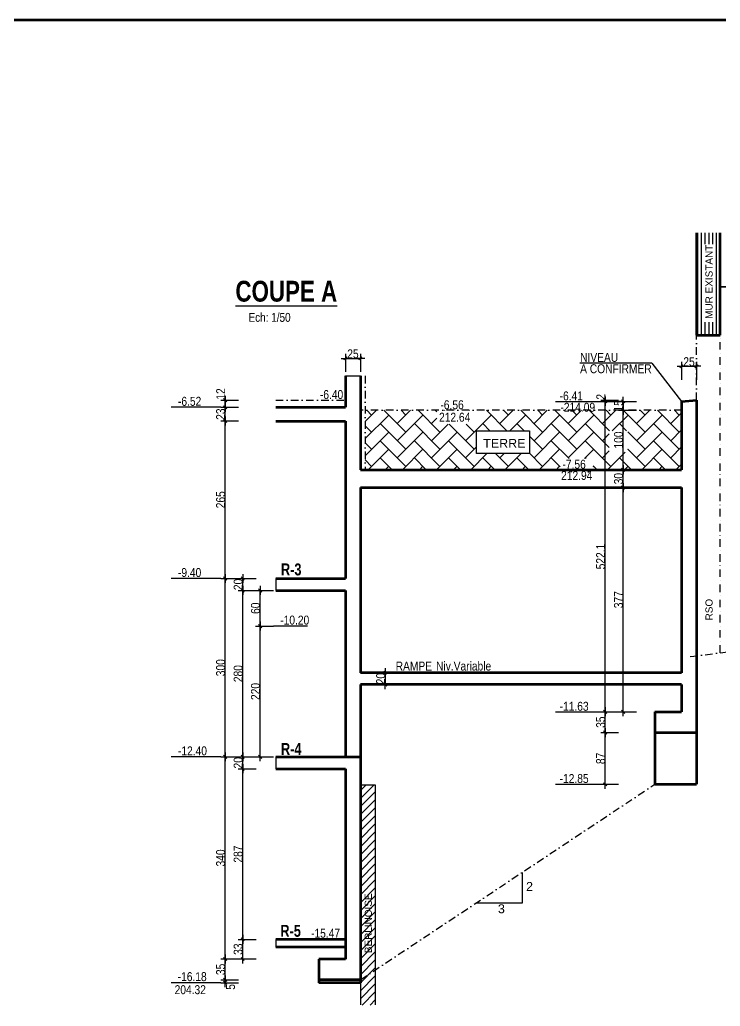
# Model space of a CAD drawing. Header units: millimetres. Extents: x -26249 to 60250, y -21218 to 23336.
# Drawn here: x 22343 to 23521, y 1460 to 3119 of the extents above; entities that cross this region are included whole.
import ezdxf
from ezdxf.enums import TextEntityAlignment as Align

# ---------------------------------------------------------------- set-up
doc = ezdxf.new("R2010")
doc.units = ezdxf.units.MM
doc.linetypes.add('TIRETPTX2', pattern=[50.8, 25.4, -12.7, 0, -12.7])
for name, color, linetype in [('01_cote_gen', 4, 'Continuous'), ('01_linteaux', 2, 'Continuous'), ('01_poch_murs', 253, 'Continuous'), ('01_texte', 230, 'Continuous'), ('AA_COTES', 2, 'Continuous')]:
    doc.layers.add(name, color=color, linetype=linetype)
doc.layers.add('01_murs_coup', color=5, linetype='Continuous', lineweight=60)
doc.styles.add('ARIAL NA', font='ARIALN.TTF')
doc.styles.add('impact', font='impact.ttf')
doc.styles.add('MATTE_TXT', font='arial.ttf')
doc.styles.add('STYLE2', font='ARIALN.TTF')
doc.dimstyles.new('JB50', dxfattribs={"dimscale": 0.1, "dimtxt": 150, "dimasz": 15, "dimexe": 0.1, "dimexo": 0.1, "dimgap": 0.09, "dimtad": 1, "dimdec": 1, "dimdsep": 46, "dimtxsty": 'STYLE2', "dimblk1": 'BOND_G', "dimblk2": 'BOND_D', "dimsah": 1, "dimcen": 1.5, "dimdle": 0.01, "dimse1": 1, "dimse2": 1, "dimclrd": 4, "dimclre": 2, "dimclrt": 6, "dimazin": 2, "dimtfac": 2.333333, "dimtdec": 1, "dimtix": 1, "dimtmove": 2, "dimatfit": 3, "dimldrblk": 'BOND_G', "dimfxl": 1, "dimtolj": 1, "dimtzin": 0, "dimarcsym": 0})

# ---------------------------------------------------------------- blocks, each defined once
blk = doc.blocks.new('BOND_G')
at = {"layer": 'AA_COTES', "color": 0}
for p, q in [((0, -5), (0, 15)), ((5, 0), (-5, 0)), ((1.8, 1.8), (-1.8, -1.8))]:
    blk.add_line(p, q, dxfattribs=at)
blk = doc.blocks.new('BOND_D')
at = {"layer": 'AA_COTES', "color": 0}
for p, q in [((5, 0), (-5, 0)), ((-1.8, -1.8), (1.8, 1.8)), ((0, 5), (0, -15))]:
    blk.add_line(p, q, dxfattribs=at)
blk = doc.blocks.new('*D1846')
at = {"layer": '01_cote_gen', "color": 4, "lineweight": -2, "transparency": 16777216}
blk.add_line((23457.4, 2536.2), (23479.4, 2536.2), dxfattribs=at)
at = {"layer": 'Defpoints', "color": 0, "transparency": 16777216}
for p in [(23455.9, 2541.2), (23480.9, 2543.2), (23480.9, 2536.2)]:
    blk.add_point(p, dxfattribs=at)
at = {"layer": '01_cote_gen', "color": 4, "lineweight": -2, "transparency": 16777216, "xscale": 1.5, "yscale": 1.5, "zscale": 1.5, "rotation": 180}
blk.add_blockref('BOND_G', (23455.9, 2536.2), dxfattribs=at)
at = {"layer": '01_cote_gen', "color": 4, "lineweight": -2, "transparency": 16777216, "xscale": 1.5, "yscale": 1.5, "zscale": 1.5}
blk.add_blockref('BOND_D', (23480.9, 2536.2), dxfattribs=at)
at = {"layer": '01_cote_gen', "color": 6, "transparency": 16777216, "insert": (23468.4, 2543.8), "char_height": 15, "attachment_point": 5, "style": 'STYLE2'}
blk.add_mtext('\\A1;25', dxfattribs=at)
blk = doc.blocks.new('*D1854')
at = {"layer": '01_cote_gen', "color": 4, "lineweight": -2, "transparency": 16777216}
blk.add_line((23357.6, 1956.6), (23357.6, 2330.7), dxfattribs=at)
at = {"layer": 'Defpoints', "color": 0, "transparency": 16777216}
for p in [(23357.6, 2332.2), (23455.9, 2332.2), (23455.9, 1955.1)]:
    blk.add_point(p, dxfattribs=at)
at = {"layer": '01_cote_gen', "color": 4, "lineweight": -2, "transparency": 16777216, "xscale": 1.5, "yscale": 1.5, "zscale": 1.5}
for name, p, rotation in [('BOND_D', (23357.6, 2332.2), 90), ('BOND_G', (23357.6, 1955.1), 270)]:
    blk.add_blockref(name, p, dxfattribs=dict(at, rotation=rotation))
at = {"layer": '01_cote_gen', "color": 6, "transparency": 16777216, "insert": (23349.9, 2143.6), "char_height": 15, "attachment_point": 5, "rotation": 90, "style": 'STYLE2'}
blk.add_mtext('\\A1;377', dxfattribs=at)
blk = doc.blocks.new('*D1855')
at = {"layer": '01_cote_gen', "color": 4, "lineweight": -2, "transparency": 16777216}
blk.add_line((22747.3, 2100.7), (22747.3, 2157.7), dxfattribs=at)
at = {"layer": 'Defpoints', "color": 0, "transparency": 16777216}
for p in [(22747.3, 2159.2), (22780.6, 2159.2), (22769.8, 2099.2)]:
    blk.add_point(p, dxfattribs=at)
at = {"layer": '01_cote_gen', "color": 4, "lineweight": -2, "transparency": 16777216, "xscale": 1.5, "yscale": 1.5, "zscale": 1.5}
for name, p, rotation in [('BOND_D', (22747.3, 2159.2), 90), ('BOND_G', (22747.3, 2099.2), 270)]:
    blk.add_blockref(name, p, dxfattribs=dict(at, rotation=rotation))
at = {"layer": '01_cote_gen', "color": 6, "transparency": 16777216, "insert": (22739.6, 2129.2), "char_height": 15, "attachment_point": 5, "rotation": 90, "style": 'STYLE2'}
blk.add_mtext('\\A1;60', dxfattribs=at)
blk = doc.blocks.new('*D1847')
at = {"layer": '01_cote_gen', "color": 4, "lineweight": -2, "transparency": 16777216}
blk.add_line((23327.6, 1921.6), (23327.6, 1953.6), dxfattribs=at)
at = {"layer": 'Defpoints', "color": 0, "transparency": 16777216}
for p in [(23327.6, 1955.1), (23380.9, 1955.1), (23380.9, 1920.1)]:
    blk.add_point(p, dxfattribs=at)
at = {"layer": '01_cote_gen', "color": 4, "lineweight": -2, "transparency": 16777216, "xscale": 1.5, "yscale": 1.5, "zscale": 1.5}
for name, p, rotation in [('BOND_D', (23327.6, 1955.1), 90), ('BOND_G', (23327.6, 1920.1), 270)]:
    blk.add_blockref(name, p, dxfattribs=dict(at, rotation=rotation))
at = {"layer": '01_cote_gen', "color": 6, "transparency": 16777216, "insert": (23319.9, 1937.6), "char_height": 15, "attachment_point": 5, "rotation": 90, "style": 'STYLE2'}
blk.add_mtext('\\A1;35', dxfattribs=at)
blk = doc.blocks.new('*D1848')
at = {"layer": '01_cote_gen', "color": 4, "lineweight": -2, "transparency": 16777216}
blk.add_line((22718.1, 1540.7), (22718.1, 1570.7), dxfattribs=at)
at = {"layer": 'Defpoints', "color": 0, "transparency": 16777216}
for p in [(22718.1, 1572.2), (22875.4, 1572.2), (22875.4, 1539.2)]:
    blk.add_point(p, dxfattribs=at)
at = {"layer": '01_cote_gen', "color": 4, "lineweight": -2, "transparency": 16777216, "xscale": 1.5, "yscale": 1.5, "zscale": 1.5}
for name, p, rotation in [('BOND_D', (22718.1, 1572.2), 90), ('BOND_G', (22718.1, 1539.2), 270)]:
    blk.add_blockref(name, p, dxfattribs=dict(at, rotation=rotation))
at = {"layer": '01_cote_gen', "color": 6, "transparency": 16777216, "insert": (22710.5, 1555.7), "char_height": 15, "attachment_point": 5, "rotation": 90, "style": 'STYLE2'}
blk.add_mtext('\\A1;33', dxfattribs=at)
blk = doc.blocks.new('*D1856')
at = {"layer": '01_cote_gen', "color": 4, "lineweight": -2, "transparency": 16777216}
blk.add_line((22688.7, 1500.7), (22688.7, 1502.7), dxfattribs=at)
at = {"layer": 'Defpoints', "color": 0, "transparency": 16777216}
for p in [(22688.7, 1504.2), (22845.9, 1504.2), (22845.9, 1499.2)]:
    blk.add_point(p, dxfattribs=at)
at = {"layer": '01_cote_gen', "color": 4, "lineweight": -2, "transparency": 16777216, "xscale": 1.5, "yscale": 1.5, "zscale": 1.5}
for name, p, rotation in [('BOND_D', (22688.7, 1504.2), 90), ('BOND_G', (22688.7, 1499.2), 270)]:
    blk.add_blockref(name, p, dxfattribs=dict(at, rotation=rotation))
at = {"layer": '01_cote_gen', "color": 6, "transparency": 16777216, "insert": (22697.7, 1492.2), "char_height": 15, "attachment_point": 5, "rotation": 90, "style": 'STYLE2'}
blk.add_mtext('\\A1;5', dxfattribs=at)
blk = doc.blocks.new('*D1857')
at = {"layer": '01_cote_gen', "color": 4, "lineweight": -2, "transparency": 16777216}
blk.add_line((22688.7, 1880.7), (22688.7, 2177.7), dxfattribs=at)
at = {"layer": 'Defpoints', "color": 0, "transparency": 16777216}
for p in [(22688.7, 2179.2), (22846.8, 2179.2), (22773.5, 1879.2)]:
    blk.add_point(p, dxfattribs=at)
at = {"layer": '01_cote_gen', "color": 4, "lineweight": -2, "transparency": 16777216, "xscale": 1.5, "yscale": 1.5, "zscale": 1.5}
for name, p, rotation in [('BOND_D', (22688.7, 2179.2), 90), ('BOND_G', (22688.7, 1879.2), 270)]:
    blk.add_blockref(name, p, dxfattribs=dict(at, rotation=rotation))
at = {"layer": '01_cote_gen', "color": 6, "transparency": 16777216, "insert": (22681, 2029.2), "char_height": 15, "attachment_point": 5, "rotation": 90, "style": 'STYLE2'}
blk.add_mtext('\\A1;300', dxfattribs=at)
blk = doc.blocks.new('*D1858')
at = {"layer": '01_cote_gen', "color": 4, "lineweight": -2, "transparency": 16777216}
blk.add_line((22718.1, 1573.7), (22718.1, 1857.7), dxfattribs=at)
at = {"layer": 'Defpoints', "color": 0, "transparency": 16777216}
for p in [(22718.1, 1859.2), (22773.5, 1859.2), (22740.6, 1572.2)]:
    blk.add_point(p, dxfattribs=at)
at = {"layer": '01_cote_gen', "color": 4, "lineweight": -2, "transparency": 16777216, "xscale": 1.5, "yscale": 1.5, "zscale": 1.5}
for name, p, rotation in [('BOND_D', (22718.1, 1859.2), 90), ('BOND_G', (22718.1, 1572.2), 270)]:
    blk.add_blockref(name, p, dxfattribs=dict(at, rotation=rotation))
at = {"layer": '01_cote_gen', "color": 6, "transparency": 16777216, "insert": (22710.5, 1715.7), "char_height": 15, "attachment_point": 5, "rotation": 90, "style": 'STYLE2'}
blk.add_mtext('\\A1;287', dxfattribs=at)
blk = doc.blocks.new('*D1859')
at = {"layer": '01_cote_gen', "color": 4, "lineweight": -2, "transparency": 16777216}
blk.add_line((22718.1, 1880.7), (22718.1, 2157.7), dxfattribs=at)
at = {"layer": 'Defpoints', "color": 0, "transparency": 16777216}
for p in [(22718.1, 2159.2), (22773.5, 2159.2), (22773.5, 1879.2)]:
    blk.add_point(p, dxfattribs=at)
at = {"layer": '01_cote_gen', "color": 4, "lineweight": -2, "transparency": 16777216, "xscale": 1.5, "yscale": 1.5, "zscale": 1.5}
for name, p, rotation in [('BOND_D', (22718.1, 2159.2), 90), ('BOND_G', (22718.1, 1879.2), 270)]:
    blk.add_blockref(name, p, dxfattribs=dict(at, rotation=rotation))
at = {"layer": '01_cote_gen', "color": 6, "transparency": 16777216, "insert": (22710.5, 2019.2), "char_height": 15, "attachment_point": 5, "rotation": 90, "style": 'STYLE2'}
blk.add_mtext('\\A1;280', dxfattribs=at)
blk = doc.blocks.new('*D1849')
at = {"layer": '01_cote_gen', "color": 4, "lineweight": -2, "transparency": 16777216}
blk.add_line((22718.1, 1860.7), (22718.1, 1877.7), dxfattribs=at)
at = {"layer": 'Defpoints', "color": 0, "transparency": 16777216}
for p in [(22711.2, 1879.2), (22718.1, 1879.2), (22740.6, 1859.2)]:
    blk.add_point(p, dxfattribs=at)
at = {"layer": '01_cote_gen', "color": 4, "lineweight": -2, "transparency": 16777216, "xscale": 1.5, "yscale": 1.5, "zscale": 1.5}
for name, p, rotation in [('BOND_D', (22718.1, 1879.2), 90), ('BOND_G', (22718.1, 1859.2), 270)]:
    blk.add_blockref(name, p, dxfattribs=dict(at, rotation=rotation))
at = {"layer": '01_cote_gen', "color": 6, "transparency": 16777216, "insert": (22710.5, 1869.2), "char_height": 15, "attachment_point": 5, "rotation": 90, "style": 'STYLE2'}
blk.add_mtext('\\A1;20', dxfattribs=at)
blk = doc.blocks.new('*D1860')
at = {"layer": '01_cote_gen', "color": 4, "lineweight": -2, "transparency": 16777216}
blk.add_line((22892.4, 2549.5), (22914.4, 2549.5), dxfattribs=at)
at = {"layer": 'Defpoints', "color": 0, "transparency": 16777216}
for p in [(22915.9, 2549.5), (22890.9, 2520.2), (22915.9, 2520.2)]:
    blk.add_point(p, dxfattribs=at)
at = {"layer": '01_cote_gen', "color": 4, "lineweight": -2, "transparency": 16777216, "xscale": 1.5, "yscale": 1.5, "zscale": 1.5, "rotation": 180}
blk.add_blockref('BOND_G', (22890.9, 2549.5), dxfattribs=at)
at = {"layer": '01_cote_gen', "color": 4, "lineweight": -2, "transparency": 16777216, "xscale": 1.5, "yscale": 1.5, "zscale": 1.5}
blk.add_blockref('BOND_D', (22915.9, 2549.5), dxfattribs=at)
at = {"layer": '01_cote_gen', "color": 6, "transparency": 16777216, "insert": (22903.4, 2557.1), "char_height": 15, "attachment_point": 5, "style": 'STYLE2'}
blk.add_mtext('\\A1;25', dxfattribs=at)
blk = doc.blocks.new('*D1861')
at = {"layer": '01_cote_gen', "color": 4, "lineweight": -2, "transparency": 16777216}
blk.add_line((22718.1, 2160.7), (22718.1, 2177.7), dxfattribs=at)
at = {"layer": 'Defpoints', "color": 0, "transparency": 16777216}
for p in [(22718.1, 2179.2), (22773.5, 2179.2), (22773.5, 2159.2)]:
    blk.add_point(p, dxfattribs=at)
at = {"layer": '01_cote_gen', "color": 4, "lineweight": -2, "transparency": 16777216, "xscale": 1.5, "yscale": 1.5, "zscale": 1.5}
for name, p, rotation in [('BOND_D', (22718.1, 2179.2), 90), ('BOND_G', (22718.1, 2159.2), 270)]:
    blk.add_blockref(name, p, dxfattribs=dict(at, rotation=rotation))
at = {"layer": '01_cote_gen', "color": 6, "transparency": 16777216, "insert": (22710.5, 2169.2), "char_height": 15, "attachment_point": 5, "rotation": 90, "style": 'STYLE2'}
blk.add_mtext('\\A1;20', dxfattribs=at)
blk = doc.blocks.new('*D1862')
at = {"layer": '01_cote_gen', "color": 4, "lineweight": -2, "transparency": 16777216}
blk.add_line((23357.6, 2333.7), (23357.6, 2360.7), dxfattribs=at)
at = {"layer": 'Defpoints', "color": 0, "transparency": 16777216}
for p in [(23357.6, 2362.2), (23396.2, 2362.2), (23396.2, 2332.2)]:
    blk.add_point(p, dxfattribs=at)
at = {"layer": '01_cote_gen', "color": 4, "lineweight": -2, "transparency": 16777216, "xscale": 1.5, "yscale": 1.5, "zscale": 1.5}
for name, p, rotation in [('BOND_D', (23357.6, 2362.2), 90), ('BOND_G', (23357.6, 2332.2), 270)]:
    blk.add_blockref(name, p, dxfattribs=dict(at, rotation=rotation))
at = {"layer": '01_cote_gen', "color": 6, "transparency": 16777216, "insert": (23349.9, 2347.2), "char_height": 15, "attachment_point": 5, "rotation": 90, "style": 'STYLE2'}
blk.add_mtext('\\A1;30', dxfattribs=at)
blk = doc.blocks.new('*D1863')
at = {"layer": '01_cote_gen', "color": 4, "lineweight": -2, "transparency": 16777216}
blk.add_line((22747.3, 1880.7), (22747.3, 2097.7), dxfattribs=at)
at = {"layer": 'Defpoints', "color": 0, "transparency": 16777216}
for p in [(22747.3, 2099.2), (22890.9, 2099.2), (22890.9, 1879.2)]:
    blk.add_point(p, dxfattribs=at)
at = {"layer": '01_cote_gen', "color": 4, "lineweight": -2, "transparency": 16777216, "xscale": 1.5, "yscale": 1.5, "zscale": 1.5}
for name, p, rotation in [('BOND_D', (22747.3, 2099.2), 90), ('BOND_G', (22747.3, 1879.2), 270)]:
    blk.add_blockref(name, p, dxfattribs=dict(at, rotation=rotation))
at = {"layer": '01_cote_gen', "color": 6, "transparency": 16777216, "insert": (22739.6, 1989.2), "char_height": 15, "attachment_point": 5, "rotation": 90, "style": 'STYLE2'}
blk.add_mtext('\\A1;220', dxfattribs=at)
blk = doc.blocks.new('*D1864')
at = {"layer": '01_cote_gen', "color": 4, "lineweight": -2, "transparency": 16777216}
blk.add_line((22688.7, 1505.7), (22688.7, 1537.7), dxfattribs=at)
at = {"layer": 'Defpoints', "color": 0, "transparency": 16777216}
for p in [(22688.7, 1539.2), (22845.9, 1539.2), (22845.9, 1504.2)]:
    blk.add_point(p, dxfattribs=at)
at = {"layer": '01_cote_gen', "color": 4, "lineweight": -2, "transparency": 16777216, "xscale": 1.5, "yscale": 1.5, "zscale": 1.5}
for name, p, rotation in [('BOND_D', (22688.7, 1539.2), 90), ('BOND_G', (22688.7, 1504.2), 270)]:
    blk.add_blockref(name, p, dxfattribs=dict(at, rotation=rotation))
at = {"layer": '01_cote_gen', "color": 6, "transparency": 16777216, "insert": (22681, 1521.7), "char_height": 15, "attachment_point": 5, "rotation": 90, "style": 'STYLE2'}
blk.add_mtext('\\A1;35', dxfattribs=at)
blk = doc.blocks.new('*D1850')
at = {"layer": '01_cote_gen', "color": 4, "lineweight": -2, "transparency": 16777216}
blk.add_line((22688.7, 1540.7), (22688.7, 1877.7), dxfattribs=at)
at = {"layer": 'Defpoints', "color": 0, "transparency": 16777216}
for p in [(22688.7, 1879.2), (22769.8, 1879.2), (22740.6, 1539.2)]:
    blk.add_point(p, dxfattribs=at)
at = {"layer": '01_cote_gen', "color": 4, "lineweight": -2, "transparency": 16777216, "xscale": 1.5, "yscale": 1.5, "zscale": 1.5}
for name, p, rotation in [('BOND_D', (22688.7, 1879.2), 90), ('BOND_G', (22688.7, 1539.2), 270)]:
    blk.add_blockref(name, p, dxfattribs=dict(at, rotation=rotation))
at = {"layer": '01_cote_gen', "color": 6, "transparency": 16777216, "insert": (22681, 1709.2), "char_height": 15, "attachment_point": 5, "rotation": 90, "style": 'STYLE2'}
blk.add_mtext('\\A1;340', dxfattribs=at)
blk = doc.blocks.new('*D1845')
at = {"layer": '01_cote_gen', "color": 4, "lineweight": -2, "transparency": 16777216}
blk.add_line((23327.6, 1956.6), (23327.6, 2475.7), dxfattribs=at)
at = {"layer": 'Defpoints', "color": 0, "transparency": 16777216}
for p in [(23327.6, 2477.2), (23380.1, 2477.2), (23380.1, 1955.1)]:
    blk.add_point(p, dxfattribs=at)
at = {"layer": '01_cote_gen', "color": 4, "lineweight": -2, "transparency": 16777216, "xscale": 1.5, "yscale": 1.5, "zscale": 1.5}
for name, p, rotation in [('BOND_D', (23327.6, 2477.2), 90), ('BOND_G', (23327.6, 1955.1), 270)]:
    blk.add_blockref(name, p, dxfattribs=dict(at, rotation=rotation))
at = {"layer": '01_cote_gen', "color": 6, "transparency": 16777216, "insert": (23319.9, 2216.2), "char_height": 15, "attachment_point": 5, "rotation": 90, "style": 'STYLE2'}
blk.add_mtext('\\A1;522.1', dxfattribs=at)
blk = doc.blocks.new('*D1851')
at = {"layer": '01_cote_gen', "color": 4, "lineweight": -2, "transparency": 16777216}
for p, q in [((23327.6, 2480.7), (23327.6, 2482.2)), ((23327.6, 2479.2), (23327.6, 2477.2)), ((23327.6, 2475.7), (23327.6, 2474.2))]:
    blk.add_line(p, q, dxfattribs=at)
at = {"layer": 'Defpoints', "color": 0, "transparency": 16777216}
for p in [(23327.6, 2477.2), (23455.9, 2477.2), (23480.9, 2479.2)]:
    blk.add_point(p, dxfattribs=at)
at = {"layer": '01_cote_gen', "color": 4, "lineweight": -2, "transparency": 16777216, "xscale": 1.5, "yscale": 1.5, "zscale": 1.5}
for name, p, rotation in [('BOND_G', (23327.6, 2479.2), 270), ('BOND_D', (23327.6, 2477.2), 90)]:
    blk.add_blockref(name, p, dxfattribs=dict(at, rotation=rotation))
at = {"layer": '01_cote_gen', "color": 6, "transparency": 16777216, "insert": (23320.1, 2484.9), "char_height": 15, "attachment_point": 5, "rotation": 90, "style": 'STYLE2'}
blk.add_mtext('\\A1;2', dxfattribs=at)
blk = doc.blocks.new('*D1852')
at = {"layer": '01_cote_gen', "color": 4, "lineweight": -2, "transparency": 16777216}
blk.add_line((23357.6, 2363.7), (23357.6, 2460.7), dxfattribs=at)
at = {"layer": 'Defpoints', "color": 0, "transparency": 16777216}
for p in [(23357.6, 2462.2), (23455.9, 2462.2), (23380.1, 2362.2)]:
    blk.add_point(p, dxfattribs=at)
at = {"layer": '01_cote_gen', "color": 4, "lineweight": -2, "transparency": 16777216, "xscale": 1.5, "yscale": 1.5, "zscale": 1.5}
for name, p, rotation in [('BOND_D', (23357.6, 2462.2), 90), ('BOND_G', (23357.6, 2362.2), 270)]:
    blk.add_blockref(name, p, dxfattribs=dict(at, rotation=rotation))
at = {"layer": '01_cote_gen', "color": 6, "transparency": 16777216, "insert": (23349.9, 2412.2), "char_height": 15, "attachment_point": 5, "rotation": 90, "style": 'STYLE2'}
blk.add_mtext('\\A1;100', dxfattribs=at)
blk = doc.blocks.new('*D1853')
at = {"layer": '01_cote_gen', "color": 4, "lineweight": -2, "transparency": 16777216}
for p, q in [((23357.6, 2478.7), (23357.6, 2480.2)), ((23357.6, 2477.2), (23357.6, 2462.2)), ((23357.6, 2460.7), (23357.6, 2459.2))]:
    blk.add_line(p, q, dxfattribs=at)
at = {"layer": 'Defpoints', "color": 0, "transparency": 16777216}
for p in [(23455.9, 2477.2), (23357.6, 2462.2), (23455.9, 2462.2)]:
    blk.add_point(p, dxfattribs=at)
at = {"layer": '01_cote_gen', "color": 4, "lineweight": -2, "transparency": 16777216, "xscale": 1.5, "yscale": 1.5, "zscale": 1.5}
for name, p, rotation in [('BOND_G', (23357.6, 2477.2), 270), ('BOND_D', (23357.6, 2462.2), 90)]:
    blk.add_blockref(name, p, dxfattribs=dict(at, rotation=rotation))
at = {"layer": '01_cote_gen', "color": 6, "transparency": 16777216, "insert": (23349.9, 2469.7), "char_height": 15, "attachment_point": 5, "rotation": 90, "style": 'STYLE2'}
blk.add_mtext('\\A1;15', dxfattribs=at)
blk = doc.blocks.new('*D1865')
at = {"layer": '01_cote_gen', "color": 4, "lineweight": -2, "transparency": 16777216}
blk.add_line((23327.6, 1834.6), (23327.6, 1918.6), dxfattribs=at)
at = {"layer": 'Defpoints', "color": 0, "transparency": 16777216}
for p in [(23327.6, 1920.1), (23410.9, 1920.1), (23410.9, 1833.1)]:
    blk.add_point(p, dxfattribs=at)
at = {"layer": '01_cote_gen', "color": 4, "lineweight": -2, "transparency": 16777216, "xscale": 1.5, "yscale": 1.5, "zscale": 1.5}
for name, p, rotation in [('BOND_D', (23327.6, 1920.1), 90), ('BOND_G', (23327.6, 1833.1), 270)]:
    blk.add_blockref(name, p, dxfattribs=dict(at, rotation=rotation))
at = {"layer": '01_cote_gen', "color": 6, "transparency": 16777216, "insert": (23319.9, 1876.6), "char_height": 15, "attachment_point": 5, "rotation": 90, "style": 'STYLE2'}
blk.add_mtext('\\A1;87', dxfattribs=at)
blk = doc.blocks.new('*D1866')
at = {"layer": '01_cote_gen', "color": 4, "lineweight": -2, "transparency": 16777216}
blk.add_line((22688.7, 2180.7), (22688.7, 2442.7), dxfattribs=at)
at = {"layer": 'Defpoints', "color": 0, "transparency": 16777216}
for p in [(22688.7, 2444.2), (22786.3, 2444.2), (22740.6, 2179.2)]:
    blk.add_point(p, dxfattribs=at)
at = {"layer": '01_cote_gen', "color": 4, "lineweight": -2, "transparency": 16777216, "xscale": 1.5, "yscale": 1.5, "zscale": 1.5}
for name, p, rotation in [('BOND_D', (22688.7, 2444.2), 90), ('BOND_G', (22688.7, 2179.2), 270)]:
    blk.add_blockref(name, p, dxfattribs=dict(at, rotation=rotation))
at = {"layer": '01_cote_gen', "color": 6, "transparency": 16777216, "insert": (22681, 2311.7), "char_height": 15, "attachment_point": 5, "rotation": 90, "style": 'STYLE2'}
blk.add_mtext('\\A1;265', dxfattribs=at)
blk = doc.blocks.new('*D1867')
at = {"layer": '01_cote_gen', "color": 4, "lineweight": -2, "transparency": 16777216}
blk.add_line((22688.7, 2445.7), (22688.7, 2465.7), dxfattribs=at)
at = {"layer": 'Defpoints', "color": 0, "transparency": 16777216}
for p in [(22688.7, 2467.2), (22811.3, 2467.2), (22811.3, 2444.2)]:
    blk.add_point(p, dxfattribs=at)
at = {"layer": '01_cote_gen', "color": 4, "lineweight": -2, "transparency": 16777216, "xscale": 1.5, "yscale": 1.5, "zscale": 1.5}
for name, p, rotation in [('BOND_D', (22688.7, 2467.2), 90), ('BOND_G', (22688.7, 2444.2), 270)]:
    blk.add_blockref(name, p, dxfattribs=dict(at, rotation=rotation))
at = {"layer": '01_cote_gen', "color": 6, "transparency": 16777216, "insert": (22681, 2455.7), "char_height": 15, "attachment_point": 5, "rotation": 90, "style": 'STYLE2'}
blk.add_mtext('\\A1;23', dxfattribs=at)
blk = doc.blocks.new('*D1868')
at = {"layer": '01_cote_gen', "color": 4, "lineweight": -2, "transparency": 16777216}
blk.add_line((22688.7, 2468.7), (22688.7, 2477.7), dxfattribs=at)
at = {"layer": 'Defpoints', "color": 0, "transparency": 16777216}
for p in [(22688.7, 2479.2), (22811.4, 2479.2), (22811.4, 2467.2)]:
    blk.add_point(p, dxfattribs=at)
at = {"layer": '01_cote_gen', "color": 4, "lineweight": -2, "transparency": 16777216, "xscale": 1.5, "yscale": 1.5, "zscale": 1.5}
for name, p, rotation in [('BOND_D', (22688.7, 2479.2), 90), ('BOND_G', (22688.7, 2467.2), 270)]:
    blk.add_blockref(name, p, dxfattribs=dict(at, rotation=rotation))
at = {"layer": '01_cote_gen', "color": 6, "transparency": 16777216, "insert": (22681.1, 2489.6), "char_height": 15, "attachment_point": 5, "rotation": 90, "style": 'STYLE2'}
blk.add_mtext('\\A1;12', dxfattribs=at)
blk = doc.blocks.new('*D1869')
at = {"layer": '01_cote_gen', "color": 4, "lineweight": -2, "transparency": 16777216}
blk.add_line((22957.8, 2019.3), (22957.8, 2002.3), dxfattribs=at)
at = {"layer": 'Defpoints', "color": 0, "transparency": 16777216}
for p in [(22946.2, 2020.8), (22946.2, 2000.8), (22957.8, 2000.8)]:
    blk.add_point(p, dxfattribs=at)
at = {"layer": '01_cote_gen', "color": 4, "lineweight": -2, "transparency": 16777216, "xscale": 1.5, "yscale": 1.5, "zscale": 1.5}
for name, p, rotation in [('BOND_G', (22957.8, 2020.8), 90), ('BOND_D', (22957.8, 2000.8), 270)]:
    blk.add_blockref(name, p, dxfattribs=dict(at, rotation=rotation))
at = {"layer": '01_cote_gen', "color": 6, "transparency": 16777216, "insert": (22950.1, 2010.8), "char_height": 15, "attachment_point": 5, "rotation": 90, "style": 'STYLE2'}
blk.add_mtext('\\A1;20', dxfattribs=at)

msp = doc.modelspace()

# ---------------------------------------------------------------- hatches: boundary and pattern name
at = {"layer": '01_poch_murs'}
h = msp.add_hatch(dxfattribs=at)
h.set_pattern_fill('ANSI31', color=256, scale=2, angle=45)
h.set_pattern_definition([(90, (1239.0515, 1017.843), (-6.35, 1e-15), [])])
h.paths.add_polyline_path([(23511.361, 2610.475), (23511.361, 2741.484), (23492.747, 2741.484), (23492.747, 2610.475)], flags=16)
h.paths.add_polyline_path([(23520.933, 2760.557), (23480.933, 2760.557), (23480.933, 2590.689), (23520.933, 2590.689)])
h = msp.add_hatch(dxfattribs=at)
h.set_pattern_fill('AR-HBONE', color=256, scale=0.2)
h.set_pattern_definition([(45, (11080.855, -89.097), (3e-15, 28.73682), [60.96, -20.32]), (135, (11095.224, -74.73), (3e-15, 28.73682), [60.96, -20.32])])
h.paths.add_polyline_path([(23455.933, 2462.167), (22923.933, 2462.167), (22923.933, 2362.167), (23455.933, 2362.167)])
h.paths.add_polyline_path([(23199.982, 2389.416), (23111.392, 2389.416), (23111.392, 2427.708), (23199.982, 2427.708)], flags=16)
h.paths.add_polyline_path([(23365.477, 2391.586), (23365.477, 2427.756), (23334.249, 2427.756), (23334.249, 2391.586)], flags=16)
h.paths.add_polyline_path([(23118.687, 2395.358), (23197.207, 2395.358), (23197.207, 2417.858), (23118.687, 2417.858)], flags=0)
h.paths.add_polyline_path([(23044.356, 2438.951), (23116.108, 2438.951), (23116.108, 2461.927), (23044.356, 2461.927)], flags=16)
h.paths.add_polyline_path([(23251.872, 2357.856), (23307.294, 2357.856), (23307.294, 2380.832), (23251.872, 2380.832)])
h = msp.add_hatch(dxfattribs=at)
h.set_pattern_fill('ANSI31', color=256, scale=3)
h.set_pattern_definition([(45, (11259.692, -431.497), (-6.735192, 6.735192), [])])
h.paths.add_polyline_path([(22940.933, 1832.168), (22923.933, 1832.168), (22923.933, 1459.671), (22940.933, 1459.703)])
h.paths.add_polyline_path([(22923.933, 1832.168), (22915.933, 1832.168), (22915.933, 1461.674), (22923.933, 1461.674)])
h.paths.add_polyline_path([(22940.933, 1459.703), (22923.933, 1459.671), (22923.933, 1461.674), (22940.933, 1461.674)], flags=17)

# ---------------------------------------------------------------- linework, layer by layer
at = {"layer": '01_linteaux', "linetype": 'TIRETPTX2', "ltscale": 0.5}
for p, q in [((23480.933, 2479.183), (23480.933, 2588.689)), ((23520.933, 2054.265), (23520.933, 2588.689)), ((22923.933, 2520.225), (22923.933, 2362.167)), ((22773.517, 2479.168), (22890.933, 2479.168)), ((23455.933, 2462.167), (22917.213, 2462.167)), ((23470.241, 2047.763), (23540.094, 2056.723)), ((22915.933, 1504.167), (23410.933, 1833.167))]:
    msp.add_line(p, q, dxfattribs=at)
at = {"layer": '01_linteaux'}
for p, q in [((22915.933, 1832.168), (22940.933, 1832.168)), ((22940.933, 1832.168), (22940.933, 1461.926)), ((22915.933, 1499.167), (22915.933, 1461.926))]:
    msp.add_line(p, q, dxfattribs=at)
at = {"layer": '01_murs_coup'}
for p, q in [((11806.374, 3119.168), (25820.169, 3119.168)), ((23480.933, 2760.557), (23480.933, 2588.689)), ((23520.933, 2588.689), (23520.933, 2760.557)), ((23480.933, 2588.689), (23520.933, 2588.689)), ((22890.933, 2520.225), (22890.933, 2467.168)), ((22915.933, 2520.225), (22915.933, 2362.167)), ((23455.933, 2477.183), (23480.933, 2479.183)), ((23455.933, 2477.183), (23455.933, 2362.167)), ((23480.933, 2479.183), (23480.933, 1833.067)), ((22773.517, 2467.168), (22890.933, 2467.168)), ((22773.517, 2444.168), (22890.933, 2444.168)), ((22890.933, 2444.168), (22890.933, 2179.168)), ((22915.933, 2362.167), (23455.933, 2362.167)), ((22915.933, 2332.166), (22915.933, 2020.788)), ((22915.933, 2332.166), (23455.933, 2332.166)), ((23455.933, 2332.166), (23455.933, 2020.788)), ((22773.517, 2179.168), (22890.933, 2179.168)), ((22773.517, 2159.168), (22890.933, 2159.168)), ((22890.933, 2159.168), (22890.933, 1879.168)), ((23455.933, 2020.788), (22915.933, 2020.788)), ((23455.933, 2000.788), (22915.933, 2000.788)), ((22915.933, 2000.788), (22915.933, 1499.167)), ((23455.933, 2000.788), (23455.933, 1955.124)), ((23410.933, 1955.124), (23410.933, 1833.067)), ((23410.933, 1955.124), (23455.933, 1955.124)), ((23410.933, 1920.117), (23480.933, 1920.117)), ((22773.517, 1879.168), (22915.933, 1879.168)), ((22773.517, 1859.168), (22890.933, 1859.168)), ((22890.933, 1859.168), (22890.933, 1539.167)), ((23410.933, 1833.067), (23480.933, 1833.067)), ((22890.933, 1572.167), (22773.517, 1572.167)), ((22890.933, 1559.167), (22773.517, 1559.167)), ((22845.933, 1539.167), (22845.933, 1499.167)), ((22890.933, 1539.167), (22845.933, 1539.167)), ((22915.933, 1504.167), (22845.933, 1504.167)), ((22915.933, 1499.167), (22845.933, 1499.167))]:
    msp.add_line(p, q, dxfattribs=at)
at = {"layer": '01_murs_coup', "const_width": 3}
msp.add_lwpolyline([(23520.933, 2669.69), (23638.51, 2669.69)], dxfattribs=at)
at = {"layer": '01_poch_murs'}
for p, q in [((22890.933, 2520.225), (22915.933, 2520.225)), ((22773.517, 2179.168), (22773.517, 2159.168)), ((22773.517, 1879.168), (22773.517, 1859.168)), ((22773.517, 1572.167), (22773.517, 1559.167))]:
    msp.add_line(p, q, dxfattribs=at)
at = {"layer": '01_texte'}
for p, q in [((23405.886, 2541.683), (23284.921, 2541.683)), ((23405.886, 2541.683), (23455.933, 2477.183)), ((23243.952, 2477.183), (23320.091, 2477.183)), ((22681.181, 2467.168), (22597.801, 2467.168)), ((22681.181, 2179.168), (22597.801, 2179.168)), ((22826.824, 2099.167), (22769.77, 2099.167)), ((23243.952, 1955.124), (23320.091, 1955.124)), ((22681.181, 1879.168), (22597.801, 1879.168)), ((23243.952, 1833.067), (23320.091, 1833.067)), ((23187.71, 1684.803), (23187.71, 1633.098)), ((23187.71, 1633.098), (23110.152, 1633.098)), ((22681.181, 1499.167), (22597.801, 1499.167))]:
    msp.add_line(p, q, dxfattribs=at)
msp.add_lwpolyline([(23111.392, 2427.708), (23199.982, 2427.708), (23199.982, 2389.416), (23111.392, 2389.416)], close=True, dxfattribs=at)

# ---------------------------------------------------------------- texts
at = {"layer": '01_texte', "style": 'MATTE_TXT'}
for s, p in [('MUR EXISTANT', (23508.054, 2615.999)), ('RSO', (23508.054, 2108.698)), ('BERLINOISE', (22935.19, 1548.957))]:
    msp.add_text(s, height=12, rotation=90, dxfattribs=at).set_placement(p)
at = {"layer": '01_texte', "style": 'impact'}
msp.add_text('%%UCOUPE A', height=35, dxfattribs=at).set_placement((22791.38, 2634.512), align=Align.BOTTOM_CENTER)
at = {"layer": '01_texte', "style": 'MATTE_TXT', "width": 0.8}
msp.add_text('Ech: 1/50', height=15, dxfattribs=at).set_placement((22763.243, 2606.492), align=Align.BOTTOM_CENTER)
at = {"layer": '01_texte'}
for s, height, style, p in [('NIVEAU', 15, 'ARIAL NA', (23285.368, 2543.691)), ('A CONFIRMER', 15, 'ARIAL NA', (23285.368, 2524.601)), ('-6.40', 15, 'ARIAL NA', (22847.887, 2481.202)), ('-6.41', 15, 'ARIAL NA', (23250.893, 2478.865)), ('-6.52', 15, 'ARIAL NA', (22609.265, 2469.786)), ('-6.56', 15, 'ARIAL NA', (23050.498, 2463.941)), ('-214.09', 15, 'ARIAL NA', (23252.272, 2459.766)), ('212.64', 15, 'ARIAL NA', (23048.186, 2443.036)), ('TERRE', 15, 'MATTE_TXT', (23122.437, 2399.108)), ('-7.56', 15, 'ARIAL NA', (23255.702, 2363.941)), ('212.94', 15, 'ARIAL NA', (23253.389, 2345.036)), ('-9.40', 15, 'ARIAL NA', (22609.265, 2181.786)), ('R-3', 20, 'impact', (22782.361, 2184.542)), ('-10.20', 15, 'ARIAL NA', (22781.234, 2101.785)), ('RAMPE', 15, 'ARIAL NA', (22975.264, 2024.358)), ('Niv.Variable', 15, 'ARIAL NA', (23043.235, 2024.431)), ('-11.63', 15, 'ARIAL NA', (23250.893, 1956.806)), ('-12.40', 15, 'ARIAL NA', (22609.265, 1881.786)), ('R-4', 20, 'impact', (22782.361, 1882.437)), ('-12.85', 15, 'ARIAL NA', (23250.893, 1835.304)), ('2', 15, 'MATTE_TXT', (23194.503, 1653.761)), ('3', 15, 'MATTE_TXT', (23147.149, 1616.201)), ('R-5', 20, 'impact', (22781.329, 1576.596)), ('-15.47', 15, 'ARIAL NA', (22833.04, 1575.029)), ('-16.18', 15, 'ARIAL NA', (22608.824, 1502.029)), ('204.32', 15, 'ARIAL NA', (22603.639, 1480.043))]:
    msp.add_text(s, height=height, dxfattribs=dict(at, style=style)).set_placement(p)

# ---------------------------------------------------------------- dimensions: what is measured, and where the dimension line sits
at = {"layer": '01_cote_gen'}
for base, p1, p2, picture, middle in [((22915.933, 2549.471), (22890.933, 2520.225), (22915.933, 2520.225), '*D1860', (22903.433, 2557.138)), ((23480.933, 2536.173), (23455.933, 2541.154), (23480.933, 2543.154), '*D1846', (23468.433, 2543.84))]:
    dim = msp.add_linear_dim(base=base, p1=p1, p2=p2, dimstyle='JB50', dxfattribs=at)
    dim.commit()
    dim.dimension.update_dxf_attribs({"geometry": picture, "text_midpoint": middle})
for base, p1, p2, picture, middle in [((22688.681, 2479.168), (22811.369, 2467.168), (22811.369, 2479.168), '*D1868', (22681.141, 2489.593)), ((23327.591, 2477.183), (23480.933, 2479.183), (23455.933, 2477.183), '*D1851', (23320.051, 2484.881)), ((22688.681, 1504.167), (22845.933, 1499.167), (22845.933, 1504.167), '*D1856', (22697.657, 1492.213))]:
    dim = msp.add_linear_dim(base=base, p1=p1, p2=p2, angle=90, dimstyle='JB50', dxfattribs=at)
    dim.commit()
    dim.dimension.update_dxf_attribs({"geometry": picture, "text_midpoint": middle, "dimtype": 160})
for base, p1, p2, picture, middle in [((22688.681, 2467.168), (22811.255, 2444.168), (22811.255, 2467.168), '*D1867', (22681.014, 2455.668)), ((23327.591, 2477.183), (23380.113, 1955.124), (23380.113, 2477.183), '*D1845', (23319.923, 2216.153)), ((23357.613, 2462.167), (23455.933, 2477.183), (23455.933, 2462.167), '*D1853', (23349.945, 2469.675)), ((23357.613, 2462.167), (23380.113, 2362.167), (23455.933, 2462.167), '*D1852', (23349.945, 2412.167)), ((22688.681, 2444.168), (22740.637, 2179.168), (22786.344, 2444.168), '*D1866', (22681.014, 2311.668)), ((23357.613, 2362.167), (23396.232, 2332.166), (23396.232, 2362.167), '*D1862', (23349.945, 2347.167)), ((23357.613, 2332.166), (23455.933, 1955.124), (23455.933, 2332.166), '*D1854', (23349.945, 2143.645)), ((22688.681, 2179.168), (22773.517, 1879.168), (22846.806, 2179.168), '*D1857', (22681.014, 2029.168)), ((22718.137, 2179.168), (22773.517, 2159.168), (22773.517, 2179.168), '*D1861', (22710.47, 2169.168)), ((22718.137, 2159.168), (22773.517, 1879.168), (22773.517, 2159.168), '*D1859', (22710.47, 2019.168)), ((22747.27, 2159.168), (22769.77, 2099.167), (22780.553, 2159.168), '*D1855', (22739.603, 2129.168)), ((22747.27, 2099.167), (22890.933, 1879.168), (22890.933, 2099.167), '*D1863', (22739.603, 1989.168)), ((22957.808, 2000.767), (22946.174, 2020.788), (22946.174, 2000.767), '*D1869', (22950.141, 2010.777)), ((23327.591, 1955.124), (23380.911, 1920.117), (23380.911, 1955.124), '*D1847', (23319.923, 1937.62)), ((23327.5909, 1920.1172), (23410.9325, 1833.0674), (23410.9325, 1920.1172), '*D1865', (23319.9233, 1876.5923)), ((22688.681, 1879.168), (22740.637, 1539.167), (22769.77, 1879.168), '*D1850', (22681.014, 1709.168)), ((22718.137, 1879.168), (22740.637, 1859.168), (22711.181, 1879.168), '*D1849', (22710.47, 1869.168)), ((22718.137, 1859.168), (22740.637, 1572.167), (22773.517, 1859.168), '*D1858', (22710.47, 1715.668)), ((22718.137, 1572.167), (22875.389, 1539.167), (22875.389, 1572.167), '*D1848', (22710.47, 1555.667)), ((22688.681, 1539.167), (22845.933, 1504.167), (22845.933, 1539.167), '*D1864', (22681.014, 1521.667))]:
    dim = msp.add_linear_dim(base=base, p1=p1, p2=p2, angle=90, dimstyle='JB50', dxfattribs=at)
    dim.commit()
    dim.dimension.update_dxf_attribs({"geometry": picture, "text_midpoint": middle})

doc.saveas('drawing.dxf')
